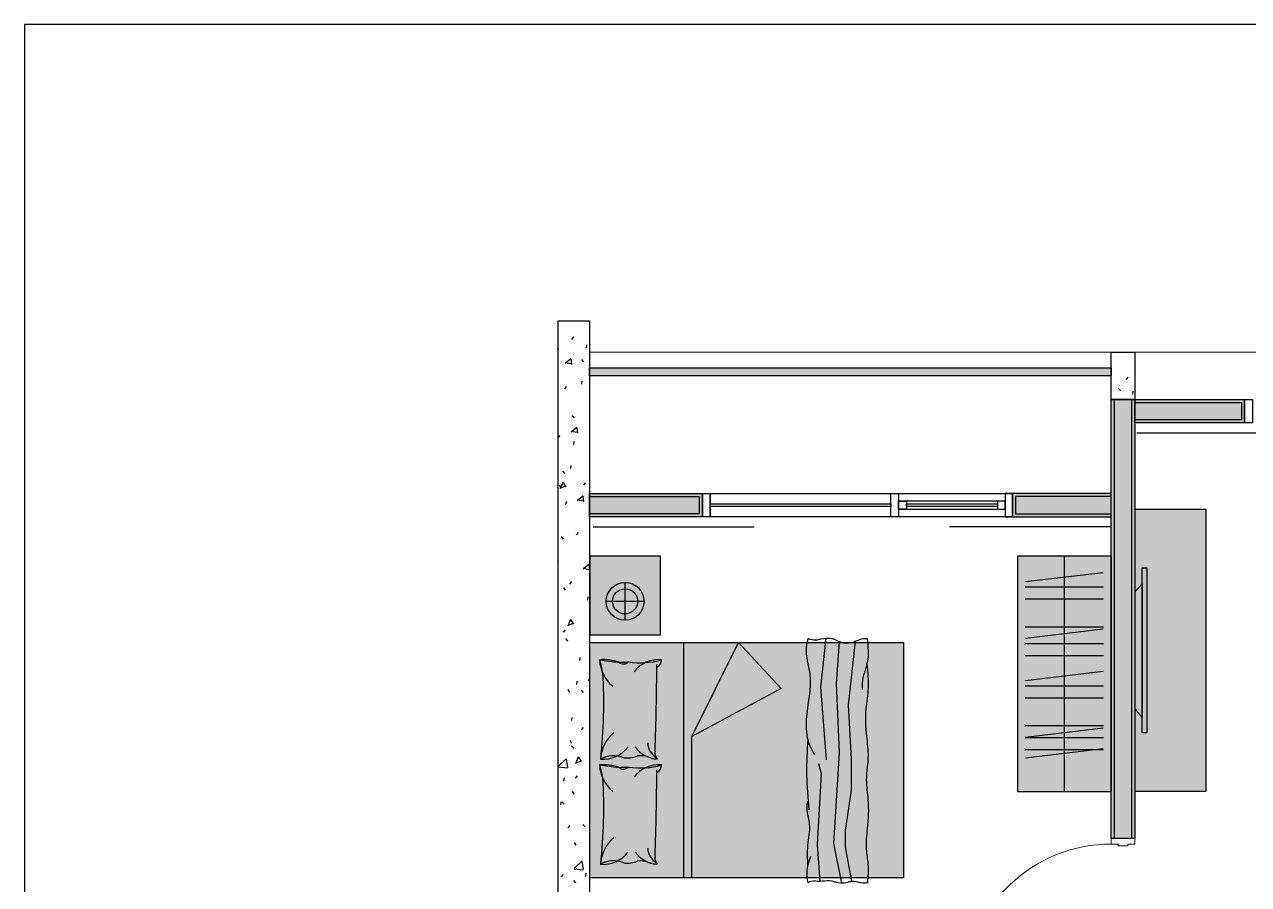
# Model space of a CAD drawing. Header units: millimetres. Extents: x 138979 to 257434, y 2210 to 57479.
# Drawn here: x 241809 to 249609, y 51996 to 57479 of the extents above; entities that cross this region are included whole.
import ezdxf

# ---------------------------------------------------------------- set-up
doc = ezdxf.new("R2010")
doc.units = ezdxf.units.MM
for name, color, linetype, lineweight in [('DOOR', 8, 'Continuous', 9), ('DOOR-CUT', 6, 'Continuous', 9), ('FLOOR', 6, 'Continuous', 9), ('WALL-FILL', 8, 'Continuous', 9), ('WALL-RETCUT-1', 1, 'Continuous', 25)]:
    doc.layers.add(name, color=color, linetype=linetype, lineweight=lineweight)
for name, color, linetype in [('GAR-DOOR', 4, 'Continuous'), ('GAR-FFE', 1, 'Continuous'), ('GAR-WINDOW', 4, 'Continuous')]:
    doc.layers.add(name, color=color, linetype=linetype)
doc.linetypes.add('BATTING', pattern='A,0.00254,-2.54,[134,ltypeshp.shx,S=2.54,R=0,X=-2.54,Y=0],-5.08,[134,ltypeshp.shx,S=2.54,R=180,X=2.54,Y=0],-2.54', length=10.16254)

# ---------------------------------------------------------------- blocks, each defined once
blk = doc.blocks.new('A$Cc546654d')
at = {"layer": 'GAR-FFE', "extrusion": (0.022773, -0.026324, 0.999394)}
for p, q in [((0.2, 947.1, 5.6), (292.3, 1219.1, 6.1)), ((292.3, 1219.1, 6.1), (599.9, 649.8, -15.9)), ((599.9, 649.8, -15.9), (0.2, 947.1, 5.6)), ((1500, 649.8, -36.4), (599.9, 649.8, -15.9))]:
    blk.add_line(p, q, dxfattribs=at)
at = {"layer": 'GAR-FFE', "ltscale": 100000, "extrusion": (0.022773, -0.026324, 0.999394)}
blk.add_line((1500, 599.8, -37.7), (0, 599.8, -3.6), dxfattribs=at)
at = {"layer": 'GAR-FFE', "elevation": -3.6}
blk.add_lwpolyline([(1500, 0), (0, 0), (0, 2000), (1500, 2000)], close=True, dxfattribs=at)
at = {"layer": 'GAR-FFE', "extrusion": (0.022773, -0.026324, 0.999394)}
for points, elevation in [([(200, -65.1, -0.040806), (606.4, -435.8, -0.040806)], -25.2), ([(706.9, -503.4, -0.040806), (1113.4, -874.1, -0.040806)], -10)]:
    blk.add_lwpolyline(points, format="xyb", dxfattribs=dict(at, elevation=elevation))
for centre, radius, start, end in [((516, 132.1, -25.2), 194.1, 133.23035, 192.54922), ((-65.8, 481.9, -25.2), 494.9, 310.41323, 335.09602), ((343.3, 232.9, -25.2), 56.9, 350.57914, 45.64947), ((210.4, 100.2, -25.2), 244.6, 40.77866, 45.10742), ((-10668.5, -12462.6, -25.2), 16831.9, 47.06818, 48.94633), ((800.2, -43.5, -25.2), 122.1, 232.64595, 285.49233), ((707.1, -24.5, -25.2), 194.1, 265.69142, 314.8022), ((843.8, -101.9, -25.2), 60.2, 217.75009, 270.02126), ((1023, -306.2, -10), 194.1, 133.23035, 192.54922), ((441.2, 43.6, -10), 494.9, 310.41323, 335.09602), ((850.3, -205.4, -10), 56.9, 350.57914, 45.64947), ((717.4, -338.1, -10), 244.6, 40.77866, 45.10742), ((-10161.6, -12900.9, -10), 16831.9, 47.06818, 48.94633), ((1307.1, -481.8, -10), 122.1, 232.64595, 285.49233), ((1214.1, -462.8, -10), 194.1, 265.69142, 314.8022), ((1350.8, -540.2, -10), 60.2, 217.75009, 270.02126), ((893.6, -351.7, -25.2), 183.1, 122.89028, 143.89704), ((1400.6, -790, -10), 183.1, 122.89028, 143.89704), ((-1596.6, 1566, -25.2), 2358.6, 320.23268, 321.72978), ((210.7, 101.5, -25.2), 44.6, 276.94898, 4.64673), ((473.5, -294.4, -25.2), 194.1, 313.23035, 12.54922), ((585.9, -192.2, -25.2), 167.9, 311.58357, 342.10336), ((-1089.7, 1127.7, -10), 2358.6, 320.23268, 321.72978), ((717.6, -336.8, -10), 44.6, 276.94898, 4.64673), ((980.4, -732.7, -10), 194.1, 313.23035, 12.54922), ((1092.9, -630.5, -10), 167.9, 311.58357, 342.10336), ((372, -208.3, -25.2), 308, 120.42614, 143.81548), ((-925.5, 1226.6, -25.2), 1634.1, 309.93114, 314.31048), ((778.6, -474.4, -25.2), 176.5, 117.42206, 167.34668), ((879, -646.6, -10), 308, 120.42614, 143.81548), ((-418.5, 788.3, -10), 1634.1, 309.93114, 314.31048), ((1285.6, -912.7, -10), 176.5, 117.42206, 167.34668), ((270.2, 169.2, -25.2), 244.6, 233.13323, 278.70142), ((30.5, -305.8, -25.2), 294.4, 54.85336, 71.60247), ((779.1, -262.5, -25.2), 244.6, 179.53922, 225.10742), ((777.1, -269.1, -10), 244.6, 233.13323, 278.70142), ((537.5, -744.1, -10), 294.4, 54.85336, 71.60247), ((1286, -700.8, -10), 244.6, 179.53922, 225.10742)]:
    blk.add_arc(centre, radius, start, end, dxfattribs=at)
blk = doc.blocks.new('throwblanket1')
at = {"layer": 'GAR-FFE'}
for points in [[(161100.5, 30992.7), (161070.6, 30711.5), (161103.1, 30292.8)], [(161194.2, 29583.5), (161147.9, 29812.5), (161179.1, 30334.3), (161162.8, 30731.8), (161180.8, 30972.4)], [(161270.2, 30974.4), (161230.6, 30607.2), (161246.9, 30298.3), (161246.9, 30117.7), (161213, 29886), (161213, 29792.1), (161249.3, 29593.1)], [(161069.1, 29593.6), (161053.9, 29805.8), (161075.6, 30213.3), (161060.4, 30269.6)]]:
    blk.add_lwpolyline(points, dxfattribs=at)
blk.add_arc((162998.9, 30239.4), 2008, 175.018, 186.68133, dxfattribs=at)
blk.add_open_spline([(160998.5, 30990.6), (160994.2, 30972.7), (160978.1, 30905.8), (161034.3, 30750), (160981.6, 30568.5), (160990.2, 30404.9), (161023.2, 30343.6), (161035.6, 30323.3)], degree=3, knots=[0, 0, 0, 0, 54.790213, 204.340685, 469.628493, 608.302531, 678.940872, 678.940872, 678.940872, 678.940872], dxfattribs=at)
for points in [[(160998.5, 30990.6), (161044.6, 30982.2), (161073.6, 30987.9), (161137.7, 30990.6), (161184.3, 30971.1), (161251.7, 30968.2), (161276.4, 30976.9), (161317.7, 30990.6), (161339.5, 30990.6)], [(161339.5, 30990.6), (161339.5, 30853.6), (161310.2, 30734.2), (161310.2, 30697)], [(161337, 30842.4), (161344.4, 30706.4), (161331.6, 30587.6), (161334.9, 30428.6), (161343.7, 30305.9), (161339.5, 30252.5), (161334.1, 30176), (161343.7, 30064.1), (161339.5, 29899.1), (161333.3, 29778.4), (161343.7, 29693.1), (161340.5, 29585.6)], [(160998.5, 29687.1), (160998.5, 29801.7), (161008.4, 29922.8), (160993.9, 30029.4), (160998.5, 30055.9)], [(160999.1, 29586.6), (160993.8, 29646.8), (161014.5, 29738.9)], [(161340.5, 29585.6), (161314, 29584.2), (161262.3, 29593.6), (161188, 29583.5), (161122.1, 29597.6), (161068.8, 29593.6), (161017.9, 29594.2), (160999.1, 29586.6)]]:
    blk.add_spline(points, degree=3, dxfattribs=at)
blk = doc.blocks.new('Queen Bed')
at = {"layer": 'GAR-FFE', "true_color": 0xffffff}
h = blk.add_hatch(color=7, dxfattribs=at)
h.dxf.hatch_style = 1
h.paths.add_polyline_path([(63016.8, -43607.3), (65016.8, -43607.3), (65016.8, -45107.3), (63016.8, -45107.3)])
at = {"layer": 'GAR-FFE'}
blk.add_lwpolyline([(65016.8, -45107.3), (65016.8, -43607.3), (63016.8, -43607.3), (63016.8, -45107.3)], close=True, dxfattribs=at)
at = {"layer": 'GAR-FFE', "xscale": -1.108729544521986, "yscale": 1.108729544521986, "zscale": 1.108729544521986}
blk.add_blockref('throwblanket1', (242130.3, -77942, 32.1), dxfattribs=at)
at = {"layer": 'GAR-FFE', "xscale": -1, "rotation": 90}
blk.add_blockref('A$Cc546654d', (65016.8, -43607.3, 3.6), dxfattribs=at)
blk = doc.blocks.new('floor lamp')
at = {"layer": 'GAR-FFE'}
for p, q in [((103182, -185307), (103182, -185628)), ((103021, -185467), (103343, -185467))]:
    blk.add_line(p, q, dxfattribs=at)
for radius in [161, 107]:
    blk.add_circle((103182, -185467), radius, dxfattribs=at)
blk = doc.blocks.new('tv')
at = {"layer": 'GAR-FFE', "true_color": 0xffffff}
h = blk.add_hatch(color=7, dxfattribs=at)
h.dxf.hatch_style = 1
h.paths.add_polyline_path([(-50135.2, -61402.1), (-50135.2, -61432.1), (-49085.2, -61432.1), (-49085.2, -61402.1)])
h.paths.add_polyline_path([(-50035.2, -61432.1), (-49985.2, -61477.1), (-49235.2, -61477.1), (-49185.2, -61432.1)])
at = {"layer": 'GAR-FFE', "color": 8}
for points in [[(-50135.2, -61432.1), (-49085.2, -61432.1), (-49085.2, -61402.1), (-50135.2, -61402.1)], [(-49985.2, -61477.1), (-49235.2, -61477.1), (-49185.2, -61432.1), (-50035.2, -61432.1)]]:
    blk.add_lwpolyline(points, close=True, dxfattribs=at)
blk = doc.blocks.new('AM DSW-Single Leaf Timber Door - DSW _1000 X 2400_-2263062-L36-L44_ L47-L59 _HIGH STACK_ WIP')
at = {"layer": 'DOOR'}
blk.add_arc((465, -75.8), 930, 179.95055, 267.65985, dxfattribs=at)
at = {"layer": 'DOOR-CUT'}
for p, q in [((-500, 75), (-465, 75)), ((-500, -75), (-500, 75)), ((-465, 75), (-465, 30)), ((-465, 30), (-453, 30)), ((-453, 30), (-453, -30)), ((453, 30), (465, 30)), ((453, -30), (453, 30)), ((465, 75), (500, 75)), ((465, 30), (465, 75)), ((500, 75), (500, -75)), ((-465, -75), (-500, -75)), ((-453, -30), (-465, -30)), ((-465, -30), (-465, -75)), ((427, -75), (465, -75)), ((427, -1005), (427, -75)), ((465, -30), (453, -30)), ((465, -75), (465, -30)), ((465, -75), (465, -1005)), ((500, -75), (465, -75)), ((465, -1005), (427, -1005))]:
    blk.add_line(p, q, dxfattribs=at)
blk = doc.blocks.new('TYPE C2')
h = blk.add_hatch()
h.set_pattern_fill('FP_109', color=8, angle=230, style=0, pattern_type=2)
h.set_pattern_definition([(320, (249613.8, 55439.36), (-38.2536, -437.2423), [45.72, -502.92]), (265, (249613.8, 55439.36), (458.537, 84.583), [36.576, -402.336]), (10.451, (249610.6, 55402.9), (420.28, -352.662), [38.856, -427.416]), (316.184, (249735.7, 55439.36), (-100.903, -650.59), [68.58, -754.38]), (6.636, (249727.3, 55385.14), (593.826, -569.766), [58.284, -641.124]), (261.184, (249735.7, 55439.36), (593.82, -569.772), [54.864, -603.504]), (291, (249705.23, 55378.4), (-245.4366, -363.875), [45.72, -502.92]), (236, (249705.23, 55378.4), (442.052, -148.325), [36.576, -402.336]), (341.451, (249684.77, 55348.07), (196.6115, -512.201), [38.856, -427.416]), (307.5, (249613.79, 55439.36), (202.9318, -7.4128), [20.117, -377.342, 20.117, -792.175]), (307.5, (249613.79, 55439.36), (202.9318, -7.4128), [-417.576, -388.315, 20.117, -383.743]), (277.5, (249613.79, 55439.36), (240.433, -160.3672), [20.117, -212.75, 20.117, -522.122]), (277.5, (249613.79, 55439.36), (240.433, -160.3672), [-252.984, -368.198, 20.117, -133.807]), (237.5, (249613.79, 55575.3), (-13.7491, -325.4178), [20.117, -132.283, 20.117, -1086.307]), (237.5, (249613.79, 55575.3), (-13.7491, -325.4178), [-172.517, -455.371, 20.117, -610.819]), (227.5, (249613.8, 55636.26), (61.0244, -355.51), [20.117, -178.003, 20.117, -743.712]), (227.5, (249613.8, 55636.26), (61.0244, -355.51), [-218.237, -295.656, 20.117, -427.939])])
h.paths.add_polyline_path([(223761.5, 55717.5), (223561.5, 55717.5), (223561.5, 48317.5), (223761.5, 48317.5), (223761.5, 55607.5)])
h = blk.add_hatch()
h.set_pattern_fill('FP_109', color=8, angle=230, style=0, pattern_type=2)
h.set_pattern_definition([(320, (253138.8, 55239.36), (-38.2536, -437.2423), [45.72, -502.92]), (265, (253138.8, 55239.36), (458.537, 84.583), [36.576, -402.336]), (10.451, (253135.6, 55202.9), (420.28, -352.662), [38.856, -427.416]), (316.184, (253260.7, 55239.36), (-100.903, -650.59), [68.58, -754.38]), (6.636, (253252.3, 55185.14), (593.826, -569.766), [58.284, -641.124]), (261.184, (253260.7, 55239.36), (593.82, -569.772), [54.864, -603.504]), (291, (253230.23, 55178.4), (-245.4366, -363.875), [45.72, -502.92]), (236, (253230.23, 55178.4), (442.052, -148.325), [36.576, -402.336]), (341.451, (253209.77, 55148.07), (196.6115, -512.201), [38.856, -427.416]), (307.5, (253138.79, 55239.36), (202.9318, -7.4128), [20.117, -377.342, 20.117, -792.175]), (307.5, (253138.79, 55239.36), (202.9318, -7.4128), [-417.576, -388.315, 20.117, -383.743]), (277.5, (253138.79, 55239.36), (240.433, -160.3672), [20.117, -212.75, 20.117, -522.122]), (277.5, (253138.79, 55239.36), (240.433, -160.3672), [-252.984, -368.198, 20.117, -133.807]), (237.5, (253138.79, 55375.3), (-13.7491, -325.4178), [20.117, -132.283, 20.117, -1086.307]), (237.5, (253138.79, 55375.3), (-13.7491, -325.4178), [-172.517, -455.371, 20.117, -610.819]), (227.5, (253138.8, 55436.26), (61.0244, -355.51), [20.117, -178.003, 20.117, -743.712]), (227.5, (253138.8, 55436.26), (61.0244, -355.51), [-218.237, -295.656, 20.117, -427.939])])
h.paths.add_polyline_path([(220236.5, 55517.5), (220086.5, 55517.5), (220086.5, 55217.5), (220236.5, 55217.5), (220236.5, 55407.5)])
h = blk.add_hatch(color=9)
h.dxf.hatch_style = 1
h.paths.add_polyline_path([(220086.5, 55197.5), (219406.5, 55197.5), (219406.5, 55087.5), (220086.5, 55087.5)], flags=17)
h.paths.add_polyline_path([(220086.5, 55217.5), (219386.5, 55217.5), (219386.5, 55067.5), (220086.5, 55067.5), (220086.5, 55087.5), (219406.5, 55087.5), (219406.5, 55197.5), (220086.5, 55197.5)])
h = blk.add_hatch(color=9)
h.dxf.hatch_style = 1
h.paths.add_polyline_path([(220086.5, 55217.5), (220086.5, 52417.5), (220236.5, 52417.5), (220236.5, 55217.5)])
h = blk.add_hatch(color=9)
h.dxf.hatch_style = 1
h.paths.add_polyline_path([(220236.5, 54597.5), (220846.5, 54597.5), (220846.5, 54487.5), (220236.5, 54487.5)], flags=17)
h.paths.add_polyline_path([(220236.5, 54617.5), (220866.5, 54617.5), (220866.5, 54467.5), (220236.5, 54467.5), (220236.5, 54487.5), (220846.5, 54487.5), (220846.5, 54597.5), (220236.5, 54597.5)])
h = blk.add_hatch(color=9)
h.dxf.hatch_style = 1
h.paths.add_polyline_path([(223561.5, 54597.5), (222861.5, 54597.5), (222861.5, 54487.5), (223561.5, 54487.5)], flags=17)
h.paths.add_polyline_path([(223561.5, 54617.5), (222841.5, 54617.5), (222841.5, 54467.5), (223561.5, 54467.5), (223561.5, 54487.5), (222861.5, 54487.5), (222861.5, 54597.5), (223561.5, 54597.5)])
at = {"layer": 'WALL-FILL'}
blk.add_hatch(color=256, dxfattribs=at).paths.add_polyline_path([(223561.5, 55367.5), (220236.5, 55367.5), (220236.5, 55417.5), (223561.5, 55417.5)])
at = {"layer": 'FLOOR'}
for p, q in [((216961.5, 55517.5), (220086.5, 55517.5)), ((220236.5, 55517.5), (223561.5, 55517.5))]:
    blk.add_line(p, q, dxfattribs=at)
at = {"layer": 'GAR-DOOR'}
blk.add_lwpolyline([(222791.5, 54617.5), (220866.5, 54617.5), (220866.5, 54467.5), (222791.5, 54467.5)], close=True, dxfattribs=at)
at = {"layer": 'GAR-WINDOW'}
for points in [[(219386.5, 55217.5), (219336.5, 55217.5), (219336.5, 55067.5), (219386.5, 55067.5)], [(220866.5, 54617.5), (220911.5, 54617.5), (220911.5, 54467.5), (220866.5, 54467.5)], [(221641.5, 54617.5), (221591.5, 54617.5), (221591.5, 54467.5), (221641.5, 54467.5)], [(222841.5, 54617.5), (222791.5, 54617.5), (222791.5, 54467.5), (222841.5, 54467.5)], [(220911.5, 54517.5), (220911.5, 54567.5), (221591.5, 54567.5), (221591.5, 54517.5)], [(220961.5, 54517.5), (220911.5, 54517.5), (220911.5, 54567.5), (220961.5, 54567.5)], [(220961.5, 54534.5), (221541.5, 54534.5), (221541.5, 54550.5), (220961.5, 54550.5)], [(221541.5, 54517.5), (221591.5, 54517.5), (221591.5, 54567.5), (221541.5, 54567.5)], [(221641.5, 54534.5), (222791.5, 54534.5), (222791.5, 54550.5), (221641.5, 54550.5)]]:
    blk.add_lwpolyline(points, close=True, dxfattribs=at)
at = {"layer": 'WALL-RETCUT-1'}
for points in [[(223561.5, 48317.5), (223761.5, 48317.5), (223761.5, 55717.5), (223561.5, 55717.5)], [(220086.5, 55217.5), (220236.5, 55217.5), (220236.5, 55517.5), (220086.5, 55517.5)], [(223561.5, 55417.5), (220236.5, 55417.5), (220236.5, 55367.5), (223561.5, 55367.5)], [(220086.5, 55217.5), (219386.5, 55217.5), (219386.5, 55067.5), (220086.5, 55067.5)], [(220086.5, 55197.5), (219406.5, 55197.5), (219406.5, 55087.5), (220086.5, 55087.5)], [(220086.5, 52417.5), (220236.5, 52417.5), (220236.5, 55217.5), (220086.5, 55217.5)], [(220106.5, 52417.5), (220216.5, 52417.5), (220216.5, 55217.5), (220106.5, 55217.5)], [(220236.5, 54617.5), (220866.5, 54617.5), (220866.5, 54467.5), (220236.5, 54467.5)], [(223561.5, 54617.5), (222841.5, 54617.5), (222841.5, 54467.5), (223561.5, 54467.5)], [(220236.5, 54597.5), (220846.5, 54597.5), (220846.5, 54487.5), (220236.5, 54487.5)], [(223561.5, 54597.5), (222861.5, 54597.5), (222861.5, 54487.5), (223561.5, 54487.5)]]:
    blk.add_lwpolyline(points, close=True, dxfattribs=at)
at = {"layer": 'DOOR', "xscale": -1.000000000000004, "rotation": 90}
blk.add_blockref('AM DSW-Single Leaf Timber Door - DSW _1000 X 2400_-2263062-L36-L44_ L47-L59 _HIGH STACK_ WIP', (220161.5, 51917.5), dxfattribs=at)

msp = doc.modelspace()

# ---------------------------------------------------------------- hatches: boundary and pattern name
at = {"layer": 'GAR-FFE', "true_color": 0xffffff}
h = msp.add_hatch(color=7, dxfattribs=at)
h.dxf.hatch_style = 1
h.paths.add_polyline_path([(249335.9, 52589.2), (248885.9, 52589.2), (248885.9, 54389.2), (249335.9, 54389.2)])
h = msp.add_hatch(color=7, dxfattribs=at)
h.dxf.hatch_style = 1
h.paths.add_polyline_path([(245410.9, 54089.1), (245410.9, 53589.1), (245860.9, 53589.1), (245860.9, 54089.1)])
h = msp.add_hatch(color=7, dxfattribs=at)
h.dxf.hatch_style = 1
h.paths.add_polyline_path([(248735.9, 52589), (248135.9, 52589), (248135.9, 54089.1), (248735.9, 54089.1)])

# ---------------------------------------------------------------- linework, layer by layer
at = {"layer": 'Defpoints'}
msp.add_lwpolyline([(241808.9, 42629.2), (253708.9, 42629.2), (253708.9, 57479.2), (241808.9, 57479.2)], close=True, dxfattribs=at)
at = {"layer": 'GAR-FFE'}
msp.add_line((248435.9, 52589), (248435.9, 54089.1), dxfattribs=at)
at = {"layer": 'GAR-FFE', "extrusion": (-0.076096, -0.009547, 0.997055)}
for p, q in [((248188.4, 53927.2), (248683.4, 53986.2)), ((248188.4, 53566.5), (248683.4, 53625.4)), ((248188.4, 53296.8), (248683.4, 53355.8)), ((248188.4, 52936), (248683.4, 52995)), ((248188.4, 52803.8), (248683.4, 52862.8))]:
    msp.add_line(p, q, dxfattribs=at)
at = {"layer": 'GAR-FFE', "extrusion": (-0.076691, -0.000477816, 0.997055)}
for p, q in [((248186.6, 53894), (248685.1, 53894)), ((248186.6, 53817.2), (248685.1, 53817.2)), ((248186.6, 53640.1), (248685.2, 53640.1)), ((248186.6, 53533.2), (248685.1, 53533.2)), ((248186.6, 53456.4), (248685.1, 53456.4)), ((248186.6, 53263.6), (248685.1, 53263.6)), ((248186.6, 53186.7), (248685.1, 53186.7)), ((248186.6, 53009.7), (248685.1, 53009.7)), ((248186.6, 52933.6), (248685.1, 52933.6)), ((248186.6, 52856.8), (248685.1, 52856.8))]:
    msp.add_line(p, q, dxfattribs=at)
at = {"layer": 'GAR-FFE', "linetype": 'BATTING', "ltscale": 5}
for points in [[(248896.7, 54876.8), (249922.7, 54876.8)], [(245433.6, 54276.6), (246459.5, 54276.6)], [(248729.3, 54276.6), (247703.3, 54276.6)]]:
    msp.add_lwpolyline(points, dxfattribs=at)
at = {"layer": 'GAR-FFE', "color": 1}
msp.add_lwpolyline([(249335.9, 52589.2), (248885.9, 52589.2), (248885.9, 54389.2), (249335.9, 54389.2)], close=True, dxfattribs=at)
at = {"layer": 'GAR-FFE'}
for points in [[(245860.9, 53589.1), (245860.9, 54089.1), (245410.9, 54089.1), (245410.9, 53589.1)], [(248135.9, 52589), (248735.9, 52589), (248735.9, 54089.1), (248135.9, 54089.1)]]:
    msp.add_lwpolyline(points, close=True, dxfattribs=at)

# ---------------------------------------------------------------- block references
at = {"xscale": -1}
msp.add_blockref('TYPE C2', (468970.4, -128.2), dxfattribs=at)
at = {"layer": 'GAR-FFE', "xscale": -1, "rotation": 270}
msp.add_blockref('tv', (310363, 103099.4), dxfattribs=at)
at = {"layer": 'GAR-FFE', "xscale": 0.75, "yscale": 0.75, "zscale": 0.75, "rotation": 180}
msp.add_blockref('floor lamp', (323022.7, -85299), dxfattribs=at)
at = {"layer": 'GAR-FFE', "xscale": -1}
msp.add_blockref('Queen Bed', (310427.8, 97146.4), dxfattribs=at)

doc.saveas('drawing.dxf')
